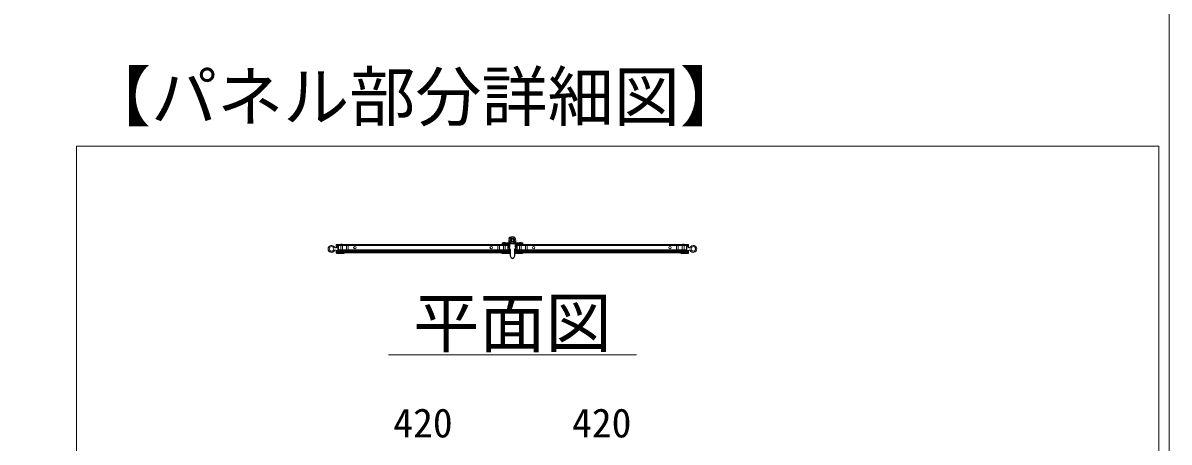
# Model space of a CAD drawing. Units: millimetres, scale not verified. Extents: x -10062 to 10062, y -16938 to 16938.
# Drawn here: x 7288 to 10062, y 10781 to 11797 of the extents above; entities that cross this region are included whole.
import ezdxf
from ezdxf.enums import TextEntityAlignment as Align

# ---------------------------------------------------------------- set-up
doc = ezdxf.new("R2010")
doc.units = ezdxf.units.MM
doc.header["$LTSCALE"] = 90
doc.linetypes.add('DASHED1', pattern=[1.8, 1.2, -0.6])
doc.layers.add('0-B_図面枠', color=134, linetype='Continuous', lineweight=18)
doc.styles.add('ＭＳ ゴシック', font='')
doc.styles.get('ＭＳ ゴシック').set_extended_font_data('MS Gothic')

msp = doc.modelspace()

# ---------------------------------------------------------------- linework, layer by layer
at = {"layer": '0-B_図面枠'}
for p, q in [((8467.53, 11264.23), (8448.01, 11264.23)), ((8448.01, 11264.23), (8448.01, 11262.22)), ((8466.05, 11277.53), (8464.33, 11275.07)), ((8464.45, 11274.37), (8465.12, 11273.9)), ((8464.51, 11270.73), (8464.51, 11264.23)), ((8466.01, 11265.9), (8466.01, 11264.23)), ((8467.45, 11277.16), (8466.75, 11277.65)), ((8470.12, 11265.72), (8467.24, 11270.73)), ((8475.89, 11265.72), (8470.12, 11265.72)), ((8475.89, 11275.72), (8478.78, 11270.73)), ((8478.78, 11270.73), (8475.89, 11265.72)), ((8478.49, 11264.23), (8498.01, 11264.23)), ((8480.01, 11265.9), (8480.01, 11264.23)), ((8481.51, 11270.73), (8481.51, 11264.23)), ((8487.01, 11264.23), (8487.01, 11262.22)), ((8498.01, 11264.23), (8498.01, 11262.22)), ((8046.16, 11252.48), (8044.39, 11252.48)), ((8046.16, 11246.47), (8044.39, 11246.47)), ((8046.66, 11259.73), (8046.66, 11253.47)), ((8047.66, 11253.47), (8046.66, 11253.47)), ((8046.66, 11245.47), (8046.66, 11239.23)), ((8047.66, 11245.47), (8046.66, 11245.47)), ((8076.16, 11260.22), (8047.16, 11260.22)), ((8047.16, 11238.72), (8064.91, 11238.72)), ((8048.16, 11254.47), (8048.16, 11258.48)), ((8048.16, 11258.48), (8050.66, 11258.48)), ((8050.66, 11240.48), (8050.66, 11258.48)), ((8051.66, 11258.73), (8051.66, 11246.43)), ((8051.66, 11258.73), (8076.65, 11258.73)), ((8051.66, 11257.52), (8461.66, 11257.52)), ((8051.66, 11247.62), (8461.66, 11247.62)), ((8051.66, 11246.43), (8081.66, 11246.43)), ((8051.66, 11244.92), (8051.66, 11240.23)), ((8051.66, 11244.92), (8068.66, 11244.92)), ((8054.54, 11244.43), (8051.66, 11241.54)), ((8051.66, 11241.42), (8461.66, 11241.42)), ((8051.66, 11240.23), (8066.41, 11240.23)), ((8059.03, 11244.43), (8056.03, 11241.42)), ((8063.52, 11244.43), (8060.53, 11241.42)), ((8068.01, 11244.43), (8065.02, 11241.42)), ((8068.66, 11244.92), (8069.16, 11245.43)), ((8072.51, 11244.43), (8069.51, 11241.42)), ((8077, 11244.43), (8074, 11241.42)), ((8076.65, 11258.73), (8076.65, 11259.73)), ((8081.49, 11244.43), (8078.49, 11241.42)), ((8078.66, 11244.92), (8081.66, 11244.92)), ((8081.66, 11246.43), (8081.66, 11244.92)), ((8085.98, 11244.43), (8082.97, 11241.42)), ((8090.47, 11244.43), (8087.46, 11241.42)), ((8094.96, 11244.43), (8091.95, 11241.42)), ((8099.45, 11244.43), (8096.44, 11241.42)), ((8103.93, 11244.43), (8100.94, 11241.42)), ((8108.42, 11244.43), (8105.43, 11241.42)), ((8112.91, 11244.43), (8109.92, 11241.42)), ((8117.41, 11244.43), (8114.41, 11241.42)), ((8121.9, 11244.43), (8118.9, 11241.42)), ((8126.39, 11244.43), (8123.39, 11241.42)), ((8130.88, 11244.43), (8127.88, 11241.42)), ((8135.37, 11244.43), (8132.36, 11241.42)), ((8139.86, 11244.43), (8136.85, 11241.42)), ((8144.35, 11244.43), (8141.35, 11241.42)), ((8148.83, 11244.43), (8145.84, 11241.42)), ((8153.32, 11244.43), (8150.33, 11241.42)), ((8157.82, 11244.43), (8154.82, 11241.42)), ((8162.31, 11244.43), (8159.31, 11241.42)), ((8166.8, 11244.43), (8163.8, 11241.42)), ((8171.29, 11244.43), (8168.29, 11241.42)), ((8175.78, 11244.43), (8172.78, 11241.42)), ((8180.27, 11244.43), (8177.27, 11241.42)), ((8184.76, 11244.43), (8181.76, 11241.42)), ((8189.25, 11244.43), (8186.25, 11241.42)), ((8193.74, 11244.43), (8190.74, 11241.42)), ((8198.23, 11244.43), (8195.23, 11241.42)), ((8202.72, 11244.43), (8199.72, 11241.42)), ((8207.21, 11244.43), (8204.21, 11241.42)), ((8211.7, 11244.43), (8208.7, 11241.42)), ((8216.19, 11244.43), (8213.19, 11241.42)), ((8220.68, 11244.43), (8217.68, 11241.42)), ((8225.17, 11244.43), (8222.17, 11241.42)), ((8229.66, 11244.43), (8226.66, 11241.42)), ((8234.15, 11244.43), (8231.15, 11241.42)), ((8238.64, 11244.43), (8235.64, 11241.42)), ((8243.13, 11244.43), (8240.13, 11241.42)), ((8247.62, 11244.43), (8244.62, 11241.42)), ((8252.11, 11244.43), (8249.11, 11241.42)), ((8256.6, 11244.43), (8253.6, 11241.42)), ((8261.09, 11244.43), (8258.09, 11241.42)), ((8265.58, 11244.43), (8262.58, 11241.42)), ((8270.07, 11244.43), (8267.08, 11241.42)), ((8274.56, 11244.43), (8271.56, 11241.42)), ((8279.06, 11244.43), (8276.05, 11241.42)), ((8283.55, 11244.43), (8280.54, 11241.42)), ((8288.03, 11244.43), (8285.03, 11241.42)), ((8292.52, 11244.43), (8289.52, 11241.42)), ((8297.01, 11244.43), (8294.01, 11241.42)), ((8301.5, 11244.43), (8298.5, 11241.42)), ((8305.99, 11244.43), (8302.99, 11241.42)), ((8310.48, 11244.43), (8307.49, 11241.42)), ((8314.97, 11244.43), (8311.98, 11241.42)), ((8319.47, 11244.43), (8316.46, 11241.42)), ((8323.96, 11244.43), (8320.95, 11241.42)), ((8328.45, 11244.43), (8325.44, 11241.42)), ((8332.93, 11244.43), (8329.93, 11241.42)), ((8337.42, 11244.43), (8334.42, 11241.42)), ((8341.91, 11244.43), (8338.91, 11241.42)), ((8346.4, 11244.43), (8343.4, 11241.42)), ((8350.89, 11244.43), (8347.9, 11241.42)), ((8355.38, 11244.43), (8352.39, 11241.42)), ((8359.88, 11244.43), (8356.88, 11241.42)), ((8364.37, 11244.43), (8361.36, 11241.42)), ((8368.86, 11244.43), (8365.85, 11241.42)), ((8373.35, 11244.43), (8370.34, 11241.42)), ((8377.84, 11244.43), (8374.83, 11241.42)), ((8382.32, 11244.43), (8379.32, 11241.42)), ((8386.81, 11244.43), (8383.81, 11241.42)), ((8391.3, 11244.43), (8388.31, 11241.42)), ((8395.79, 11244.43), (8392.8, 11241.42)), ((8400.28, 11244.43), (8397.29, 11241.42)), ((8404.78, 11244.43), (8401.78, 11241.42)), ((8409.27, 11244.43), (8406.27, 11241.42)), ((8413.76, 11244.43), (8410.75, 11241.42)), ((8418.25, 11244.43), (8415.24, 11241.42)), ((8422.74, 11244.43), (8419.73, 11241.42)), ((8427.22, 11244.43), (8424.23, 11241.42)), ((8431.71, 11244.43), (8428.72, 11241.42)), ((8461.66, 11246.43), (8431.66, 11246.43)), ((8431.66, 11246.43), (8431.66, 11244.92)), ((8434.66, 11244.92), (8431.66, 11244.92)), ((8436.2, 11244.43), (8433.21, 11241.42)), ((8436.65, 11258.73), (8436.65, 11259.73)), ((8461.66, 11258.73), (8436.65, 11258.73)), ((8437.16, 11260.22), (8466.16, 11260.22)), ((8440.69, 11244.43), (8437.7, 11241.42)), ((8445.19, 11244.43), (8442.19, 11241.42)), ((8444.65, 11244.92), (8444.16, 11245.43)), ((8461.66, 11244.92), (8444.65, 11244.92)), ((8449.68, 11244.43), (8446.68, 11241.42)), ((8461.66, 11240.23), (8446.91, 11240.23)), ((8473, 11262.22), (8448.01, 11262.22)), ((8466.16, 11238.72), (8448.41, 11238.72)), ((8454.17, 11244.43), (8451.17, 11241.42)), ((8458.66, 11244.43), (8455.65, 11241.42)), ((8461.66, 11242.93), (8460.14, 11241.42)), ((8461.66, 11258.73), (8461.66, 11246.43)), ((8461.66, 11244.92), (8461.66, 11240.23)), ((8462.66, 11241.48), (8462.66, 11257.48)), ((8463.16, 11257.97), (8464.66, 11257.97)), ((8464.66, 11240.97), (8463.16, 11240.97)), ((8465.16, 11257.48), (8465.16, 11252.38)), ((8465.16, 11248.22), (8465.16, 11241.48)), ((8465.66, 11253.47), (8466.66, 11253.47)), ((8465.66, 11245.47), (8466.66, 11245.47)), ((8466.61, 11250.11), (8466.81, 11250.01)), ((8466.66, 11259.73), (8466.66, 11253.47)), ((8466.66, 11245.47), (8466.66, 11239.23)), ((8467.17, 11234.52), (8467.15, 11248.22)), ((8468.06, 11248.22), (8468.18, 11234.31)), ((8473, 11262.22), (8498.01, 11262.22)), ((8477.84, 11234.31), (8477.95, 11248.22)), ((8478.86, 11248.22), (8478.85, 11234.52)), ((8479.21, 11250.01), (8479.4, 11250.11)), ((8479.36, 11259.73), (8479.36, 11253.47)), ((8480.36, 11253.47), (8479.36, 11253.47)), ((8479.36, 11245.47), (8479.36, 11239.23)), ((8480.36, 11245.47), (8479.36, 11245.47)), ((8508.86, 11260.22), (8479.86, 11260.22)), ((8479.86, 11238.72), (8497.61, 11238.72)), ((8480.86, 11252.38), (8480.86, 11257.48)), ((8480.86, 11241.48), (8480.86, 11248.22)), ((8481.36, 11257.97), (8482.86, 11257.97)), ((8482.86, 11240.97), (8481.36, 11240.97)), ((8483.36, 11257.48), (8483.36, 11241.48)), ((8484.36, 11258.73), (8484.36, 11246.43)), ((8484.36, 11258.73), (8509.36, 11258.73)), ((8894.36, 11257.52), (8484.36, 11257.52)), ((8894.36, 11247.62), (8484.36, 11247.62)), ((8484.36, 11246.43), (8514.36, 11246.43)), ((8484.36, 11244.92), (8484.36, 11240.23)), ((8484.36, 11244.92), (8501.36, 11244.92)), ((8484.79, 11244.43), (8484.36, 11244)), ((8894.36, 11241.42), (8484.36, 11241.42)), ((8484.36, 11240.23), (8499.11, 11240.23)), ((8489.28, 11244.43), (8486.28, 11241.42)), ((8493.77, 11244.43), (8490.76, 11241.42)), ((8498.26, 11244.43), (8495.25, 11241.42)), ((8502.75, 11244.43), (8499.74, 11241.42)), ((8501.36, 11244.92), (8501.86, 11245.43)), ((8507.23, 11244.43), (8504.24, 11241.42)), ((8511.72, 11244.43), (8508.73, 11241.42)), ((8509.36, 11258.73), (8509.36, 11259.73)), ((8511.36, 11244.92), (8514.36, 11244.92)), ((8516.21, 11244.43), (8513.22, 11241.42)), ((8514.36, 11246.43), (8514.36, 11244.92)), ((8520.7, 11244.43), (8517.71, 11241.42)), ((8525.2, 11244.43), (8522.2, 11241.42)), ((8529.69, 11244.43), (8526.69, 11241.42)), ((8534.18, 11244.43), (8531.18, 11241.42)), ((8538.67, 11244.43), (8535.66, 11241.42)), ((8543.16, 11244.43), (8540.15, 11241.42)), ((8547.65, 11244.43), (8544.65, 11241.42)), ((8552.13, 11244.43), (8549.14, 11241.42)), ((8556.62, 11244.43), (8553.63, 11241.42)), ((8561.11, 11244.43), (8558.12, 11241.42)), ((8565.61, 11244.43), (8562.61, 11241.42)), ((8570.1, 11244.43), (8567.1, 11241.42)), ((8574.59, 11244.43), (8571.59, 11241.42)), ((8579.08, 11244.43), (8576.08, 11241.42)), ((8583.57, 11244.43), (8580.56, 11241.42)), ((8588.06, 11244.43), (8585.06, 11241.42)), ((8592.55, 11244.43), (8589.55, 11241.42)), ((8597.04, 11244.43), (8594.04, 11241.42)), ((8601.52, 11244.43), (8598.53, 11241.42)), ((8606.02, 11244.43), (8603.02, 11241.42)), ((8610.51, 11244.43), (8607.51, 11241.42)), ((8615, 11244.43), (8612, 11241.42)), ((8619.49, 11244.43), (8616.49, 11241.42)), ((8623.98, 11244.43), (8620.98, 11241.42)), ((8628.47, 11244.43), (8625.47, 11241.42)), ((8632.96, 11244.43), (8629.96, 11241.42)), ((8637.45, 11244.43), (8634.45, 11241.42)), ((8641.94, 11244.43), (8638.94, 11241.42)), ((8646.43, 11244.43), (8643.43, 11241.42)), ((8650.92, 11244.43), (8647.92, 11241.42)), ((8655.41, 11244.43), (8652.41, 11241.42)), ((8659.9, 11244.43), (8656.9, 11241.42)), ((8664.39, 11244.43), (8661.39, 11241.42)), ((8668.88, 11244.43), (8665.88, 11241.42)), ((8673.37, 11244.43), (8670.38, 11241.42)), ((8677.86, 11244.43), (8674.86, 11241.42)), ((8682.35, 11244.43), (8679.35, 11241.42)), ((8686.84, 11244.43), (8683.84, 11241.42)), ((8691.33, 11244.43), (8688.33, 11241.42)), ((8695.82, 11244.43), (8692.82, 11241.42)), ((8700.31, 11244.43), (8697.31, 11241.42)), ((8704.8, 11244.43), (8701.8, 11241.42)), ((8709.29, 11244.43), (8706.29, 11241.42)), ((8713.78, 11244.43), (8710.78, 11241.42)), ((8718.27, 11244.43), (8715.28, 11241.42)), ((8722.76, 11244.43), (8719.76, 11241.42)), ((8727.25, 11244.43), (8724.25, 11241.42)), ((8731.75, 11244.43), (8728.74, 11241.42)), ((8736.24, 11244.43), (8733.23, 11241.42)), ((8740.72, 11244.43), (8737.72, 11241.42)), ((8745.21, 11244.43), (8742.21, 11241.42)), ((8749.7, 11244.43), (8746.7, 11241.42)), ((8754.19, 11244.43), (8751.19, 11241.42)), ((8758.68, 11244.43), (8755.69, 11241.42)), ((8763.17, 11244.43), (8760.18, 11241.42)), ((8767.66, 11244.43), (8764.67, 11241.42)), ((8772.16, 11244.43), (8769.15, 11241.42)), ((8776.65, 11244.43), (8773.64, 11241.42)), ((8781.14, 11244.43), (8778.13, 11241.42)), ((8785.62, 11244.43), (8782.62, 11241.42)), ((8790.11, 11244.43), (8787.11, 11241.42)), ((8794.6, 11244.43), (8791.6, 11241.42)), ((8799.09, 11244.43), (8796.1, 11241.42)), ((8803.58, 11244.43), (8800.59, 11241.42)), ((8808.08, 11244.43), (8805.08, 11241.42)), ((8812.57, 11244.43), (8809.57, 11241.42)), ((8817.06, 11244.43), (8814.05, 11241.42)), ((8821.55, 11244.43), (8818.54, 11241.42)), ((8826.04, 11244.43), (8823.03, 11241.42)), ((8830.52, 11244.43), (8827.52, 11241.42)), ((8835.01, 11244.43), (8832.01, 11241.42)), ((8839.5, 11244.43), (8836.51, 11241.42)), ((8843.99, 11244.43), (8841, 11241.42)), ((8848.49, 11244.43), (8845.49, 11241.42)), ((8852.98, 11244.43), (8849.98, 11241.42)), ((8857.47, 11244.43), (8854.47, 11241.42)), ((8861.96, 11244.43), (8858.95, 11241.42)), ((8866.45, 11244.43), (8863.44, 11241.42)), ((8894.36, 11246.43), (8864.36, 11246.43)), ((8864.36, 11246.43), (8864.36, 11244.92)), ((8867.36, 11244.92), (8864.36, 11244.92)), ((8870.94, 11244.43), (8867.93, 11241.42)), ((8869.36, 11258.73), (8869.36, 11259.73)), ((8894.36, 11258.73), (8869.36, 11258.73)), ((8869.86, 11260.22), (8898.86, 11260.22)), ((8875.43, 11244.43), (8872.42, 11241.42)), ((8877.36, 11244.92), (8876.86, 11245.43)), ((8879.91, 11244.43), (8876.92, 11241.42)), ((8894.36, 11244.92), (8877.36, 11244.92)), ((8894.36, 11240.23), (8879.61, 11240.23)), ((8898.86, 11238.72), (8881.11, 11238.72)), ((8884.4, 11244.43), (8881.41, 11241.42)), ((8888.9, 11244.43), (8885.9, 11241.42)), ((8893.39, 11244.43), (8890.39, 11241.42)), ((8894.36, 11258.73), (8894.36, 11246.43)), ((8894.36, 11244.92), (8894.36, 11240.23)), ((8895.36, 11240.48), (8895.36, 11258.48)), ((8897.86, 11258.48), (8895.36, 11258.48)), ((8897.86, 11254.47), (8897.86, 11258.48)), ((8898.36, 11253.47), (8899.36, 11253.47)), ((8898.36, 11245.47), (8899.36, 11245.47)), ((8899.36, 11259.73), (8899.36, 11253.47)), ((8899.36, 11245.47), (8899.36, 11239.23)), ((8899.86, 11252.48), (8901.63, 11252.48)), ((8899.86, 11246.47), (8901.63, 11246.47)), ((8173.01, 10992.58), (8773.01, 10992.58))]:
    msp.add_line(p, q, dxfattribs=at)
at = {"layer": '0-B_図面枠', "linetype": 'DASHED1'}
for p, q in [((8057.56, 11260.22), (8057.56, 11258.73)), ((8057.56, 11258.73), (8057.56, 11246.43)), ((8061.76, 11260.22), (8061.76, 11258.73)), ((8061.76, 11258.73), (8061.76, 11246.43)), ((8071.56, 11258.73), (8071.56, 11246.43)), ((8071.56, 11246.43), (8071.56, 11245.43)), ((8075.75, 11258.73), (8075.75, 11246.43)), ((8075.75, 11246.43), (8075.75, 11245.43)), ((8437.55, 11258.73), (8437.55, 11246.43)), ((8437.55, 11246.43), (8437.55, 11245.43)), ((8441.76, 11258.73), (8441.76, 11246.43)), ((8441.76, 11246.43), (8441.76, 11245.43)), ((8451.56, 11260.22), (8451.56, 11258.73)), ((8451.56, 11258.73), (8451.56, 11246.43)), ((8455.76, 11260.22), (8455.76, 11258.73)), ((8455.76, 11258.73), (8455.76, 11246.43)), ((8490.26, 11260.22), (8490.26, 11258.73)), ((8490.26, 11258.73), (8490.26, 11246.43)), ((8494.46, 11260.22), (8494.46, 11258.73)), ((8494.46, 11258.73), (8494.46, 11246.43)), ((8504.26, 11258.73), (8504.26, 11246.43)), ((8504.26, 11246.43), (8504.26, 11245.43)), ((8508.47, 11258.73), (8508.47, 11246.43)), ((8508.47, 11246.43), (8508.47, 11245.43)), ((8870.26, 11258.73), (8870.26, 11246.43)), ((8870.26, 11246.43), (8870.26, 11245.43)), ((8874.46, 11258.73), (8874.46, 11246.43)), ((8874.46, 11246.43), (8874.46, 11245.43)), ((8884.26, 11260.22), (8884.26, 11258.73)), ((8884.26, 11258.73), (8884.26, 11246.43)), ((8888.46, 11260.22), (8888.46, 11258.73)), ((8888.46, 11258.73), (8888.46, 11246.43))]:
    msp.add_line(p, q, dxfattribs=at)
at = {"layer": '0-B_図面枠'}
for points in [[(-10062.5, 16937.5), (10062.5, 16937.5), (10062.5, 3062.5), (-10062.5, 3062.5)], [(7417.7, 11498.83), (10037.64, 11498.83), (10037.64, 7314.17), (7417.7, 7314.17)], [(8051.66, 11240.23), (8461.66, 11240.23), (8461.66, 11259.93), (8051.66, 11259.93)], [(8051.66, 11246.43), (8461.66, 11246.43), (8461.66, 11258.73), (8051.66, 11258.73)], [(8051.66, 11241.42), (8461.66, 11241.42), (8461.66, 11244.43), (8051.66, 11244.43)], [(8464, 11262.22), (8448.01, 11262.22), (8448.01, 11260.22), (8464, 11260.22)], [(8498.01, 11262.22), (8482.01, 11262.22), (8482.01, 11260.22), (8498.01, 11260.22)], [(8894.36, 11240.23), (8484.36, 11240.23), (8484.36, 11259.93), (8894.36, 11259.93)], [(8894.36, 11246.43), (8484.36, 11246.43), (8484.36, 11258.73), (8894.36, 11258.73)], [(8894.36, 11241.42), (8484.36, 11241.42), (8484.36, 11244.43), (8894.36, 11244.43)]]:
    msp.add_lwpolyline(points, close=True, dxfattribs=at)
for points in [[(8467.24, 11270.73), (8470.12, 11275.72), (8475.89, 11275.72)], [(8047.66, 11245.47), (8047.66, 11240.23), (8050.66, 11240.23), (8050.66, 11258.73), (8047.66, 11258.73), (8047.66, 11253.47)], [(8048.16, 11244.47), (8048.16, 11240.48), (8050.66, 11240.48)], [(8078.66, 11244.92), (8078.16, 11245.43), (8069.16, 11245.43)], [(8434.66, 11244.92), (8435.16, 11245.43), (8444.16, 11245.43)], [(8465.66, 11245.47), (8465.66, 11240.23), (8462.66, 11240.23), (8462.66, 11258.73), (8465.66, 11258.73), (8465.66, 11253.47)], [(8480.36, 11245.47), (8480.36, 11240.23), (8483.36, 11240.23), (8483.36, 11258.73), (8480.36, 11258.73), (8480.36, 11253.47)], [(8511.36, 11244.92), (8510.86, 11245.43), (8501.86, 11245.43)], [(8867.36, 11244.92), (8867.86, 11245.43), (8876.86, 11245.43)], [(8898.36, 11245.47), (8898.36, 11240.23), (8895.36, 11240.23), (8895.36, 11258.73), (8898.36, 11258.73), (8898.36, 11253.47)], [(8897.86, 11244.47), (8897.86, 11240.48), (8895.36, 11240.48)]]:
    msp.add_lwpolyline(points, dxfattribs=at)
for centre, radius in [((8473, 11270.73), 8.5), ((8473, 11270.73), 8), ((8473, 11270.73), 4.9), ((8473, 11270.73), 3), ((8473, 11270.73), 2.46), ((8035.15, 11249.48), 5.5), ((8091.66, 11252.57), 3), ((8091.66, 11252.57), 3), ((8421.66, 11252.57), 3), ((8421.66, 11252.57), 3), ((8524.36, 11252.57), 3), ((8524.36, 11252.57), 3), ((8854.36, 11252.57), 3), ((8854.36, 11252.57), 3), ((8910.86, 11249.48), 5.5)]:
    msp.add_circle(centre, radius, dxfattribs=at)
for centre, radius, start, end in [((8453.66, 11256.72), 8.5, 61.928, 118.072), ((8464.74, 11274.79), 0.504, 145, 235), ((8466.46, 11277.24), 0.504, 55, 145), ((8492.36, 11256.72), 8.5, 61.928, 118.072), ((8035.15, 11249.48), 8.5, 28.437, 331.563), ((8044.39, 11254.47), 2, 208.437, 270), ((8044.39, 11244.47), 2, 90, 151.563), ((8046.16, 11254.47), 2, 270, 0), ((8046.16, 11244.47), 2, 0, 90), ((8047.16, 11259.73), 0.504, 90, 180), ((8047.16, 11239.23), 0.504, 180, 270), ((8059.66, 11252.73), 8.5, 61.928, 118.072), ((8064.91, 11240.23), 1.5, 270, 360), ((8073.66, 11252.92), 8.5, 241.928, 298.072), ((8076.16, 11259.73), 0.504, 0, 90), ((8439.66, 11252.92), 8.5, 241.928, 298.072), ((8437.16, 11259.73), 0.504, 90, 180), ((8448.41, 11240.23), 1.5, 180, 270), ((8463.16, 11257.48), 0.504, 90, 180), ((8463.16, 11241.48), 0.504, 180, 270), ((8464.66, 11257.48), 0.504, 0, 90), ((8464.66, 11241.48), 0.504, 270, 360), ((8467.66, 11252.38), 2.5, 180, 245.32314), ((8466.16, 11248.22), 0.999, 0.32314, 180), ((8466.16, 11259.73), 0.504, 0, 90), ((8466.16, 11239.23), 0.504, 270, 360), ((8466.16, 11248.22), 1.91, 0, 70.06338), ((8479.86, 11248.22), 1.91, 109.93662, 180), ((8479.86, 11248.22), 0.999, 0, 179.67686), ((8479.86, 11259.73), 0.504, 90, 180), ((8479.86, 11239.23), 0.504, 180, 270), ((8478.36, 11252.38), 2.5, 294.67686, 360), ((8481.36, 11257.48), 0.504, 90, 180), ((8481.36, 11241.48), 0.504, 180, 270), ((8482.86, 11257.48), 0.504, 0, 90), ((8482.86, 11241.48), 0.504, 270, 360), ((8497.61, 11240.23), 1.5, 270, 360), ((8506.36, 11252.92), 8.5, 241.928, 298.072), ((8508.86, 11259.73), 0.504, 0, 90), ((8872.36, 11252.92), 8.5, 241.928, 298.072), ((8869.86, 11259.73), 0.504, 90, 180), ((8881.11, 11240.23), 1.5, 180, 270), ((8886.36, 11252.73), 8.5, 61.928, 118.072), ((8899.86, 11254.47), 2, 180, 270), ((8899.86, 11244.47), 2, 90, 180), ((8898.86, 11259.73), 0.504, 0, 90), ((8898.86, 11239.23), 0.504, 270, 360), ((8901.63, 11254.47), 2, 270, 331.563), ((8901.63, 11244.47), 2, 28.437, 90), ((8910.86, 11249.48), 8.5, 208.437, 151.563), ((8479.17, 11234.74), 12, 181.04464, 220.13334), ((8479.17, 11234.74), 11, 182.20558, 220.35433), ((8473, 11229.4), 3.84, 218.46775, 321.55127), ((8473.01, 11229.35), 2.82, 218.0845, 321.8897), ((8466.85, 11234.74), 11, 319.64567, 357.79442), ((8466.85, 11234.74), 12, 319.86666, 358.95536)]:
    msp.add_arc(centre, radius, start, end, dxfattribs=at)

# ---------------------------------------------------------------- texts
at = {"layer": '0-B_図面枠', "style": 'ＭＳ ゴシック'}
for s, height, p in [('【パネル部分詳細図】', 117.3, (7438.17, 11524.9)), ('平面図', 117.3, (8233.01, 10976.58)), ('420', 70.38, (8184.65, 10771.39)), ('420', 70.38, (8617.36, 10771.39))]:
    msp.add_text(s, height=height, dxfattribs=at).set_placement(p, align=Align.BOTTOM_LEFT)

doc.saveas('drawing.dxf')
